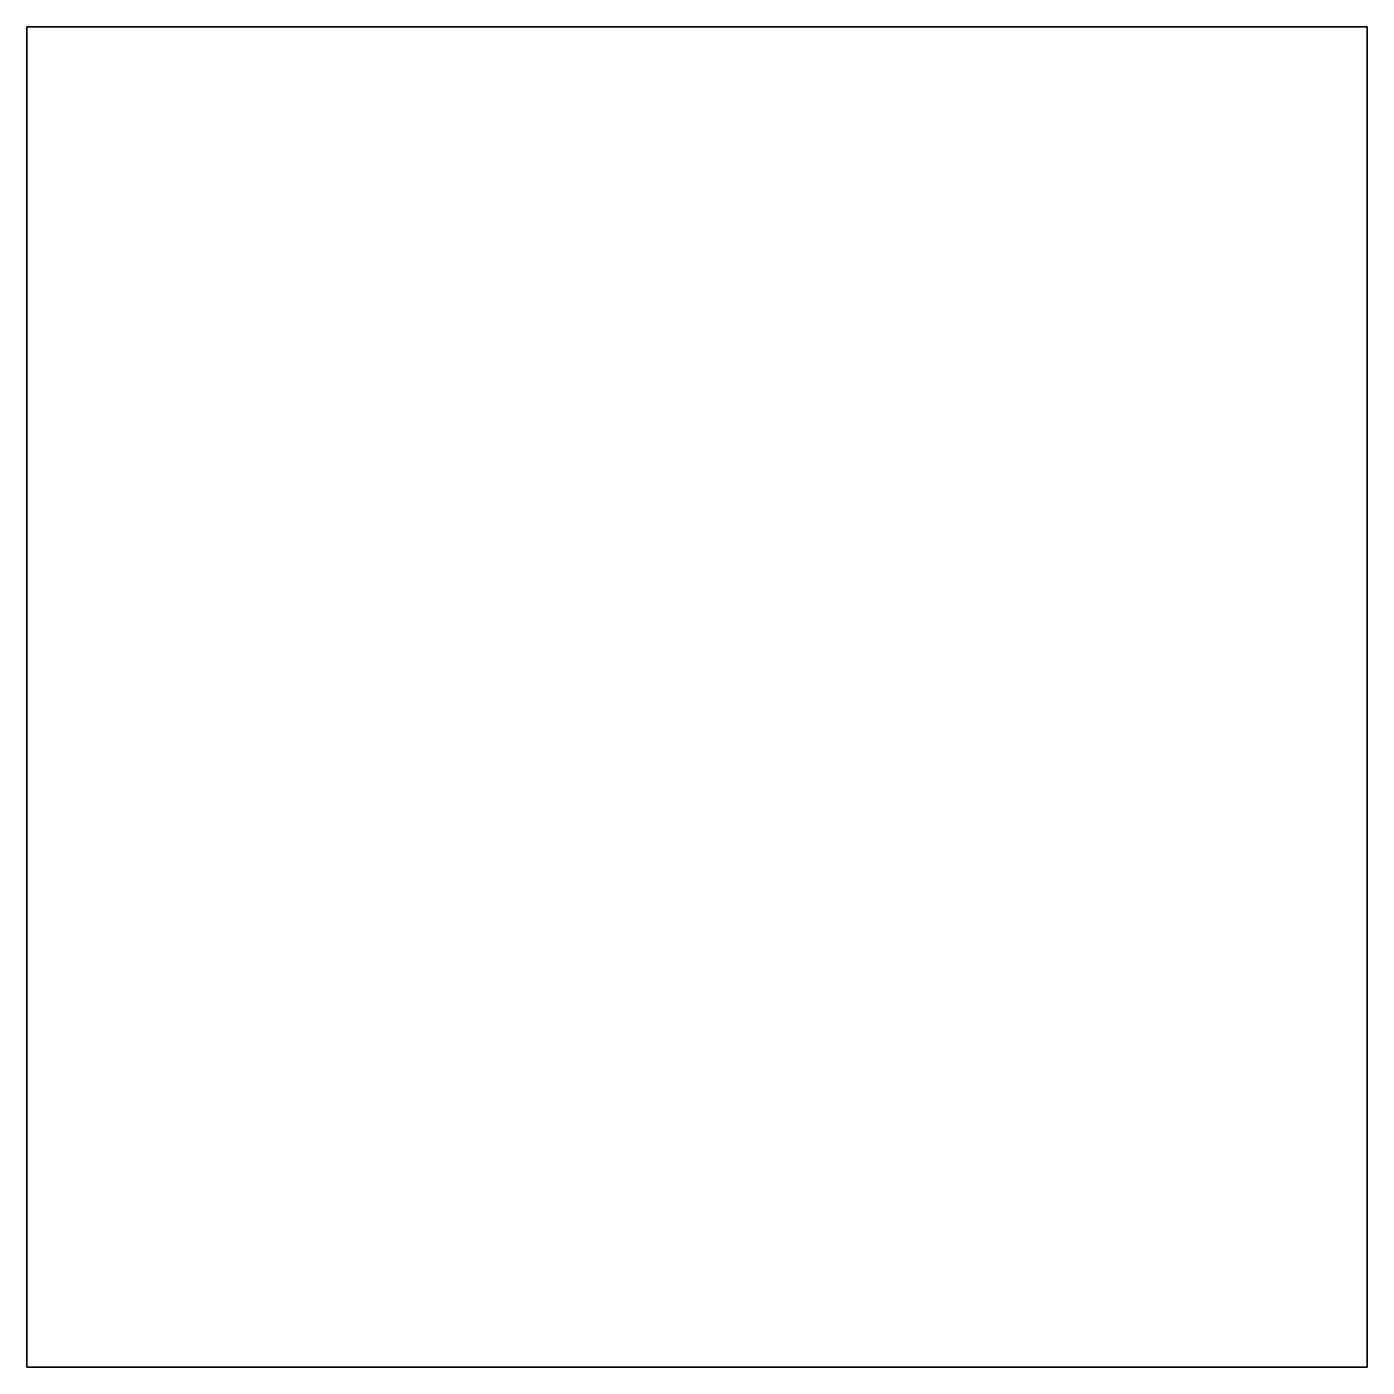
# Model space of a CAD drawing. Header units: millimetres. Extents: x -1.35 to 5, y -3.04 to 2.79.
# Drawn here: x 4 to 5, y -1 to 0 of the extents above; entities that cross this region are included whole.
import ezdxf

# ---------------------------------------------------------------- set-up
doc = ezdxf.new("R2010")
doc.units = ezdxf.units.MM

msp = doc.modelspace()

# ---------------------------------------------------------------- linework, layer by layer
for points in [[(5, 0, 1), (5, 0), (4, 0), (4, 0, 1)], [(5, 0), (5, -1), (4, -1), (4, 0)], [(4, 0), (4, -1), (4, -1, 1), (4, 0, 1)], [(4, 0, 1), (4, -1, 1), (5, -1, 1), (5, 0, 1)], [(5, -1, 1), (5, -1), (5, 0), (5, 0, 1)], [(4, -1, 1), (4, -1), (5, -1), (5, -1, 1)]]:
    msp.add_3dface(points)

doc.saveas('drawing.dxf')
